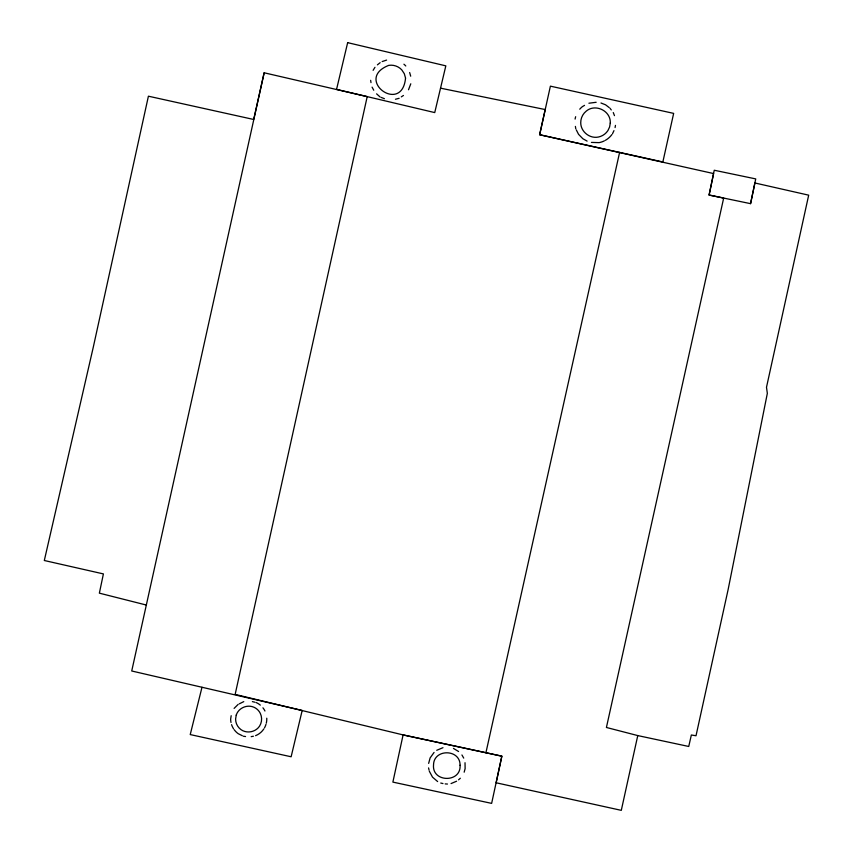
<?xml version="1.0" encoding="UTF-8"?>
<svg xmlns="http://www.w3.org/2000/svg" width="853" height="853" viewBox="0 0 853 853"><rect width="100%" height="100%" fill="white"/><g stroke="black" fill="none" stroke-linecap="round" stroke-linejoin="round"><path stroke-width="1.28" d="M428.643 763.382L430.115 757.944L434.06 752.442M231.184 715.699L230.651 719.026A18.18 18.18 0 0 0 231.003 722.448M615.088 127.555L615.461 125.38M750.565 203.654L754.894 182.979L808.687 195.166L766.495 387.273L767.337 393.361L728.121 589.583L696.016 735.755L691.346 734.998L688.744 746.471L637.767 735.585L606.419 727.47L723.675 198.067L709.088 195.038L714.26 170.248L755.737 178.906L750.565 203.654L709.088 195.038L713.588 173.564L539.64 134.731L550.398 86.153L673.657 113.385L662.856 161.963L539.64 134.731L545.227 109.557L440.532 88.168M637.767 735.585L621.293 810.35L496.137 782.777L501.852 756.174L403.096 734.913L235.151 694.395L367.206 96.613L264.153 72.782L131.725 670.991L302.186 710.453L291.129 756.771L190.23 734.572L201.99 687.294M485.922 752.73L501.852 756.174L491.637 803.377L392.881 782.105L403.096 734.913L485.922 752.73L619.609 152.378M264.153 72.782L253.682 119.473L148.411 96.197L93.276 347.214L44.313 560.506L103.405 573.909L99.364 593.155L146.396 605.054M464.16 772.189L465.12 768.66L465.024 762.71M408.512 89.757L410.783 83.797M612.55 133.633L613.968 130.637M373.124 70.319L374.957 67.312M234.106 708.395L238.136 704.397M458.541 779.834L460.332 778.245M377.399 64.849L380.15 62.674M401.294 96.879L403.448 95.472M584.54 105.367L582.418 106.614A20.387 20.387 0 0 0 579.752 109.195M456.579 781.22L451.045 783.576M436.715 750.299L442.974 747.686M239.266 703.842L243.766 701.624M382.176 61.565L386.601 60.083M395.461 99.247L399.14 98.298M588.911 103.224L596.162 102.285M251.177 736.651L253.405 736.246M445.202 783.896L447.473 784.046M243.308 736.214L245.557 736.555M591.428 142.408L599.105 142.632A20.835 20.835 0 0 0 604.361 140.862M440.745 783.033L442.963 783.566M252.381 701.603L254.823 702.211M600.97 102.989L605.577 104.812L609.074 107.499M381.152 97.391L384.436 98.713M453.444 748.401L458.583 751.514M242.284 735.712L238.222 733.697A18.18 18.18 0 0 1 234.191 729.699M587.109 141.108L582.844 138.719L578.547 134.316L576.329 129.944M437.642 781.561L432.514 777.147L429.315 771.219M376.589 93.841L380.065 96.954M609.948 108.171L611.27 109.92M461.931 754.958L463.733 758.114M372.079 87.134L373.742 90.226M613.264 112.543L614.48 115.645M409.653 72.526L410.688 76.184M428.558 767.903L429.059 770.12M575.391 126.404L575.775 128.846M370.65 80.331L371.002 82.634M265.965 724.378A18.276 18.276 0 0 1 264.494 727.844M266.765 718.205A18.276 18.276 0 0 1 266.296 723.184M256.039 702.509A17.796 17.796 0 0 1 260.325 705.132M262.937 707.809A17.796 17.796 0 0 1 264.952 710.997M263.854 728.899A17.732 17.732 0 0 1 255.591 735.659M233.541 728.771A18.18 18.18 0 0 1 231.579 724.655M611.921 134.539A20.835 20.835 0 0 1 605.331 140.35M575.103 119.089A20.387 20.387 0 0 1 575.658 116.701M403.917 64.21A20.365 20.365 0 0 1 405.783 65.98M405.548 78.092C401.976 115.262 353.579 79.212 388.755 65.361A14.661 14.661 0 0 1 401.763 69.861L404.311 73.71L405.548 78.092M460.066 765.248C461.292 783.107 431.735 782.585 433.537 764.821C433.804 748.561 460.332 748.902 460.066 765.248M236.228 715.113L235.599 719.111A13.083 13.083 0 0 0 241.036 729.667C246.89 733.825 255.516 732.151 259.504 726.223A13.158 13.158 0 0 0 260.282 713.332A12.806 12.806 0 0 0 253.874 707.212C247.039 704.205 238.499 708.001 236.228 715.113M610.268 123.099L609.596 127.001L607.901 130.605A15.002 15.002 0 0 1 598.22 137.077C589.572 138.783 580.722 131.618 580.733 122.768A14.672 14.672 0 0 1 586.214 111.146C595.362 103.224 611.121 110.997 610.268 123.099M347.661 42.65L336.562 89.384L434.742 112.585L445.831 65.852L347.661 42.65"/></g></svg>
